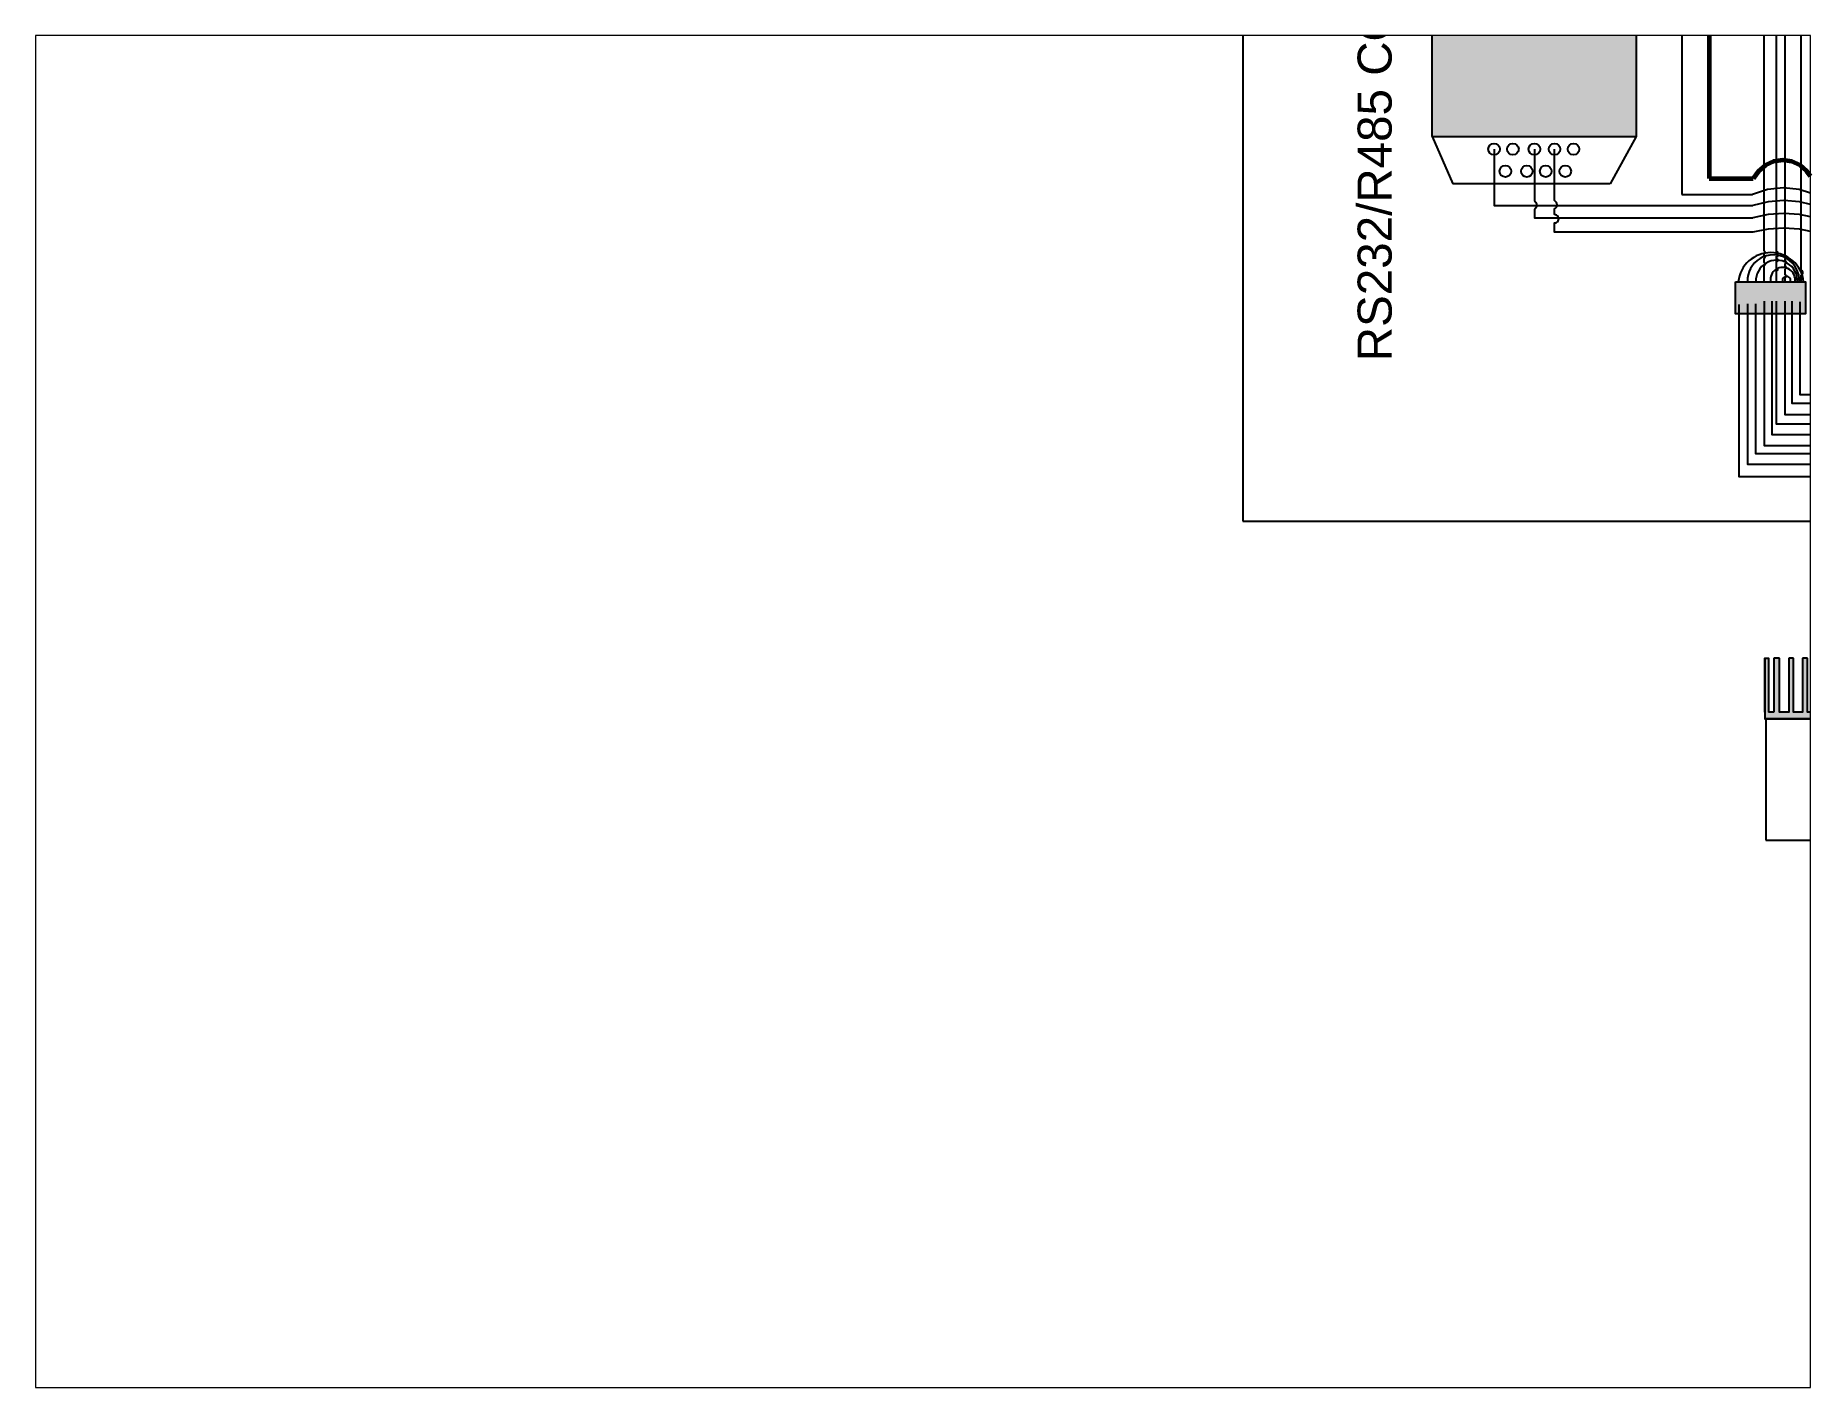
# Paper-space layout 'Layout2' of a CAD drawing. Header units: inches. Extents: x 1.05 to 9.45, y 0.8 to 7.2.
# The model-space entities are those that its viewports show. They can reach past a viewport. Long polylines and large blocks are cut down to what shows.
import ezdxf

# ---------------------------------------------------------------- set-up
doc = ezdxf.new("R2010")
doc.units = ezdxf.units.IN
doc.header["$MEASUREMENT"] = 0
doc.linetypes.add('ACAD_ISO03W100', pattern=[30, 12, -18])
for name, color, linetype, lineweight in [('24VDC', 1, 'Continuous', 60), ('tape', 8, 'Continuous', 90), ('White Wires Not Used', 251, 'Continuous', 25)]:
    doc.layers.add(name, color=color, linetype=linetype, lineweight=lineweight)
for name, color, linetype in [('Black GND', 250, 'Continuous'), ('Connectors', 250, 'Continuous'), ('r232 motor control wires', 251, 'Continuous'), ('R232-R485 Converter', 189, 'Continuous'), ('R256', 7, 'Continuous'), ('R485 Wires', 255, 'Continuous'), ('Texts', 6, 'Continuous'), ('White Wires Lateral', 251, 'Continuous')]:
    doc.layers.add(name, color=color, linetype=linetype)
doc.styles.get("Standard").update_dxf_attribs({"font": 'arial.ttf'})

msp = doc.modelspace()

# ---------------------------------------------------------------- hatches: boundary and pattern name
at = {"layer": 'R256', "true_color": 0x000000}
h = msp.add_hatch(color=18, dxfattribs=at)
h.dxf.hatch_style = 1
h.paths.add_polyline_path([(307.36, 75.4), (306.46, 75.41), (306.46, 84.29), (305.87, 84.29), (305.87, 75.41), (305.87, 75.4), (305.87, 74.29), (351.25, 74.29), (351.25, 84.29), (349.92, 84.29), (349.92, 75.4), (343.33, 75.4), (343.33, 84.29), (342.24, 84.29), (342.24, 75.4), (340.74, 75.4), (340.74, 84.29), (339.72, 84.29), (339.72, 75.4), (338.23, 75.4), (338.23, 84.29), (337.28, 84.29), (337.28, 75.4), (335.79, 75.4), (335.79, 84.29), (334.69, 84.29), (334.69, 75.4), (333.2, 75.4), (333.2, 84.29), (332.1, 84.29), (332.1, 75.4), (330.61, 75.4), (330.61, 84.29), (329.51, 84.29), (329.51, 75.4), (328.02, 75.4), (328.02, 84.29), (326.92, 84.29), (326.92, 75.4), (325.43, 75.4), (325.43, 84.29), (324.41, 84.29), (324.41, 75.4), (322.92, 75.4), (322.92, 84.29), (321.82, 84.29), (321.82, 75.4), (320.33, 75.4), (320.33, 84.29), (319.3, 84.29), (319.3, 75.4), (317.81, 75.4), (317.81, 84.29), (316.71, 84.29), (316.71, 75.4), (315.22, 75.4), (315.22, 84.29), (314.35, 84.29), (314.35, 75.4), (312.86, 75.4), (312.86, 84.29), (312.07, 84.29), (312.07, 75.4), (310.58, 75.4), (310.58, 84.29), (309.78, 84.29), (309.78, 75.4), (308.29, 75.4), (308.29, 84.29), (307.36, 84.29)])
at = {"layer": 'R256', "true_color": 0x000000, "transparency": 33554687}
h = msp.add_hatch(color=18, dxfattribs=at)
h.dxf.hatch_style = 1
h.paths.add_polyline_path([(306.46, 84.29), (305.87, 84.29), (305.87, 75.41), (305.87, 75.4), (305.87, 74.29), (351.25, 74.29), (351.25, 84.29), (349.92, 84.29), (349.92, 75.4), (343.33, 75.4), (343.33, 84.29), (342.24, 84.29), (342.24, 75.4), (340.74, 75.4), (340.74, 84.29), (339.72, 84.29), (339.72, 75.4), (338.23, 75.4), (338.23, 84.29), (337.28, 84.29), (337.28, 75.4), (335.79, 75.4), (335.79, 84.29), (334.69, 84.29), (334.69, 75.4), (333.2, 75.4), (333.2, 84.29), (332.1, 84.29), (332.1, 75.4), (330.61, 75.4), (330.61, 84.29), (329.51, 84.29), (329.51, 75.4), (328.02, 75.4), (328.02, 84.29), (326.92, 84.29), (326.92, 75.4), (325.43, 75.4), (325.43, 84.29), (324.41, 84.29), (324.41, 75.4), (322.92, 75.4), (322.92, 84.29), (321.82, 84.29), (321.82, 75.4), (320.33, 75.4), (320.33, 84.29), (319.3, 84.29), (319.3, 75.4), (317.81, 75.4), (317.81, 84.29), (316.71, 84.29), (316.71, 75.4), (315.22, 75.4), (315.22, 84.29), (314.35, 84.29), (314.35, 75.4), (312.86, 75.4), (312.86, 84.29), (312.07, 84.29), (312.07, 75.4), (310.58, 75.4), (310.58, 84.29), (309.78, 84.29), (309.78, 75.4), (308.29, 75.4), (308.29, 84.29), (307.36, 84.29), (307.36, 75.4), (306.46, 75.41)])
h = msp.add_hatch(color=18, dxfattribs=at)
h.dxf.hatch_style = 1
h.paths.add_polyline_path([(345.88, 84.29), (344.86, 84.29), (344.86, 75.4), (343.37, 75.4), (343.33, 75.4), (343.33, 84.29), (342.42, 84.29), (342.24, 84.29), (342.24, 75.4), (340.74, 75.4), (340.74, 84.29), (339.72, 84.29), (339.72, 75.4), (338.23, 75.4), (338.23, 84.29), (337.28, 84.29), (337.28, 75.4), (335.79, 75.4), (335.79, 84.29), (334.69, 84.29), (334.69, 75.4), (333.2, 75.4), (333.2, 84.29), (332.1, 84.29), (332.1, 75.4), (330.61, 75.4), (330.61, 84.29), (329.51, 84.29), (329.51, 75.4), (328.02, 75.4), (328.02, 84.29), (326.92, 84.29), (326.92, 75.4), (325.43, 75.4), (325.43, 84.29), (324.41, 84.29), (324.41, 75.4), (322.92, 75.4), (322.92, 84.29), (321.82, 84.29), (321.82, 75.4), (320.33, 75.4), (320.33, 84.29), (319.3, 84.29), (319.3, 75.4), (317.81, 75.4), (317.81, 84.29), (316.71, 84.29), (316.71, 75.4), (315.22, 75.4), (315.22, 84.29), (314.35, 84.29), (314.35, 75.4), (312.86, 75.4), (312.86, 84.29), (312.07, 84.29), (312.07, 75.4), (310.58, 75.4), (310.58, 84.29), (309.78, 84.29), (309.78, 75.4), (308.29, 75.4), (308.29, 84.29), (307.36, 84.29), (307.36, 75.4), (306.46, 75.41), (306.46, 84.29), (305.87, 84.29), (305.87, 75.41), (305.87, 75.4), (305.87, 74.29), (351.25, 74.29), (351.25, 84.29), (349.92, 84.29), (349.92, 75.4), (349.86, 75.4), (348.83, 75.4), (348.83, 84.29), (347.34, 84.29), (347.34, 75.4), (345.88, 75.4)])
at = {"layer": 'tape', "true_color": 0x000000, "transparency": 33554687}
h = msp.add_hatch(color=18, dxfattribs=at)
h.dxf.hatch_style = 1
h.paths.add_polyline_path([(301.04, 146.32), (301.04, 141.07), (312.54, 141.07), (312.54, 146.32)])
at = {"layer": 'White Wires Lateral', "true_color": 0x22346e, "transparency": 33554687}
h = msp.add_hatch(color=159, dxfattribs=at)
h.dxf.hatch_style = 1
h.paths.add_polyline_path([(251.04, 197.75), (251.04, 170.26), (284.67, 170.26), (284.67, 197.75)])

# ---------------------------------------------------------------- linework, layer by layer
at = {"layer": '24VDC'}
for p, q in [((296.66, 212.85), (296.66, 163.33)), ((296.66, 163.33), (303.95, 163.33)), ((313.65, 163.33), (393.45, 163.33))]:
    msp.add_line(p, q, dxfattribs=at)
msp.add_arc((308.8, 160.95), 5.4, 26.2128, 153.7872, dxfattribs=at)
at = {"layer": 'Black GND'}
for p, q in [((292.17, 210.5), (292.17, 162.23)), ((292.17, 162.23), (292.17, 160.71)), ((292.17, 160.71), (303.8, 160.71)), ((314.02, 160.71), (392.63, 160.71))]:
    msp.add_line(p, q, dxfattribs=at)
msp.add_arc((308.91, 149.41), 12.4, 65.6838, 114.3162, dxfattribs=at)
at = {"layer": 'Connectors'}
for p, q in [((251.04, 170.26), (284.67, 170.26)), ((251.04, 170.26), (254.43, 162.45)), ((284.67, 170.26), (280.36, 162.45))]:
    msp.add_line(p, q, dxfattribs=at)
msp.add_lwpolyline([(280.36, 162.45), (254.43, 162.45)], dxfattribs=at)
for centre in [(261.23, 168.19), (264.34, 168.19), (267.88, 168.19), (271.2, 168.19), (274.32, 168.19), (263.1, 164.54), (266.63, 164.54), (269.75, 164.54), (272.97, 164.54)]:
    msp.add_circle(centre, 0.952, dxfattribs=at)
at = {"layer": 'r232 motor control wires', "color": 5}
for points in [[(261.23, 168.19), (261.23, 158.9), (303.86, 158.9)], [(314.11, 158.9), (388.96, 158.9)]]:
    msp.add_lwpolyline(points, dxfattribs=at)
at = {"layer": 'r232 motor control wires', "color": 3}
msp.add_lwpolyline([(267.88, 168.19), (267.88, 159.72, -0.454202), (267.88, 158.17), (267.88, 156.87), (303.86, 156.87)], format="xyb", dxfattribs=at)
at = {"layer": 'r232 motor control wires', "color": 1}
msp.add_lwpolyline([(303.89, 154.5), (271.2, 154.5), (271.2, 156.03, 1.003971), (271.2, 157.39), (271.2, 158.34, 0.621122), (271.2, 159.7), (271.2, 168.19)], format="xyb", dxfattribs=at)
at = {"layer": 'r232 motor control wires', "color": 3}
msp.add_lwpolyline([(314.08, 156.87), (386.68, 156.87)], dxfattribs=at)
at = {"layer": 'r232 motor control wires', "color": 1}
msp.add_lwpolyline([(387.81, 154.5), (314.08, 154.5)], dxfattribs=at)
at = {"layer": 'r232 motor control wires', "color": 5}
msp.add_arc((308.98, 142.73), 16.97, 72.4311, 107.5689, dxfattribs=at)
at = {"layer": 'r232 motor control wires', "color": 3}
msp.add_arc((308.97, 139.13), 18.46, 73.9425, 106.0575, dxfattribs=at)
at = {"layer": 'r232 motor control wires', "color": 1}
msp.add_arc((308.98, 135.92), 19.26, 74.6747, 105.3253, dxfattribs=at)
at = {"layer": 'R232-R485 Converter'}
msp.add_lwpolyline([(251.04, 170.26), (251.04, 205.79), (284.67, 205.79), (284.67, 170.26)], dxfattribs=at)
at = {"layer": 'R256'}
msp.add_line((307.36, 75.4), (306.46, 75.41), dxfattribs=at)
for points in [[(305.87, 84.29), (305.87, 74.29), (351.25, 74.29), (351.25, 84.29), (349.92, 84.29)], [(305.87, 75.4), (305.87, 84.29)], [(305.87, 75.41), (305.87, 84.29), (306.46, 84.29), (306.46, 75.41)], [(307.36, 84.29), (307.36, 75.4)], [(308.29, 84.29), (307.36, 84.29)], [(309.78, 84.29), (309.78, 75.4), (308.29, 75.4), (308.29, 84.29)], [(310.58, 84.29), (309.78, 84.29)], [(312.07, 84.29), (312.07, 75.4), (310.58, 75.4), (310.58, 84.29)], [(312.86, 84.29), (312.07, 84.29)], [(314.35, 84.29), (314.35, 75.4), (312.86, 75.4), (312.86, 84.29)], [(315.22, 84.29), (314.35, 84.29)]]:
    msp.add_lwpolyline(points, dxfattribs=at)
msp.add_lwpolyline([(306.02, 54.29), (351.25, 54.29), (351.25, 74.29), (306.02, 74.29)], close=True, dxfattribs=at)
at = {"layer": 'R485 Wires', "color": 1}
for p, q in [((311.83, 148.19), (311.83, 220.89)), ((311.83, 146.32), (311.83, 147.43))]:
    msp.add_line(p, q, dxfattribs=at)
at = {"layer": 'R485 Wires'}
for p, q in [((307.76, 151.2), (307.76, 217.21)), ((307.76, 150.8), (307.76, 150.95)), ((307.76, 150.01), (307.76, 150.55)), ((307.76, 148.5), (307.76, 149.76)), ((307.76, 146.32), (307.76, 148.25)), ((307.05, 121.11), (307.05, 121.11))]:
    msp.add_line(p, q, dxfattribs=at)
at = {"layer": 'R485 Wires', "color": 18, "linetype": 'ACAD_ISO03W100', "true_color": 0x000000}
for p, q in [((307.76, 151.2), (307.76, 217.21)), ((307.76, 150.8), (307.76, 150.95)), ((307.76, 150.01), (307.76, 150.55)), ((307.76, 148.5), (307.76, 149.76)), ((307.76, 146.32), (307.76, 148.25))]:
    msp.add_line(p, q, dxfattribs=at)
at = {"layer": 'R485 Wires', "color": 36}
for p, q in [((309.18, 150.69), (309.18, 218.88)), ((309.18, 149.84), (309.18, 150.19)), ((309.18, 148.92), (309.18, 149.33)), ((309.18, 147.48), (309.18, 148.42)), ((309.18, 146.32), (309.18, 146.98))]:
    msp.add_line(p, q, dxfattribs=at)
at = {"layer": 'R485 Wires', "color": 3}
for p, q in [((305.75, 168.62), (305.75, 215.81)), ((305.75, 151.41), (305.75, 168.62)), ((305.75, 150.68), (305.75, 150.9)), ((305.75, 149.5), (305.75, 150.16)), ((305.75, 146.32), (305.75, 148.98))]:
    msp.add_line(p, q, dxfattribs=at)
at = {"layer": 'R485 Wires', "color": 2}
msp.add_lwpolyline([(338.76, 114.17), (301.63, 114.17), (301.63, 142.6)], dxfattribs=at)
at = {"layer": 'R485 Wires', "color": 5}
msp.add_lwpolyline([(338.76, 116.21), (303.06, 116.21), (303.06, 142.7)], dxfattribs=at)
at = {"layer": 'R485 Wires', "color": 7}
msp.add_lwpolyline([(338.76, 117.95), (304.39, 117.95), (304.39, 142.7)], dxfattribs=at)
at = {"layer": 'R485 Wires', "color": 3}
msp.add_lwpolyline([(338.76, 119.28), (305.82, 119.28), (305.82, 143.11)], dxfattribs=at)
at = {"layer": 'R485 Wires', "color": 20}
msp.add_lwpolyline([(338.76, 121.11), (307.05, 121.11), (307.05, 143.11)], dxfattribs=at)
at = {"layer": 'R485 Wires'}
msp.add_lwpolyline([(338.76, 122.86), (307.77, 122.86), (307.77, 143.11)], dxfattribs=at)
at = {"layer": 'R485 Wires', "color": 18, "linetype": 'ACAD_ISO03W100', "true_color": 0x000000}
msp.add_lwpolyline([(338.76, 122.86), (307.77, 122.86), (307.77, 143.11)], dxfattribs=at)
at = {"layer": 'R485 Wires', "color": 36}
msp.add_lwpolyline([(338.76, 124.4), (309.2, 124.4), (309.2, 143.11)], dxfattribs=at)
at = {"layer": 'R485 Wires', "color": 18, "true_color": 0x000000}
msp.add_lwpolyline([(338.76, 126.24), (310.33, 126.24), (310.33, 143.11)], dxfattribs=at)
at = {"layer": 'R485 Wires', "color": 1}
msp.add_lwpolyline([(338.76, 127.67), (311.66, 127.67), (311.66, 143.01)], dxfattribs=at)
at = {"layer": 'R485 Wires', "color": 2}
msp.add_arc((306.86, 145.73), 5.42, 6.2636, 173.7364, dxfattribs=at)
at = {"layer": 'R485 Wires', "color": 5}
msp.add_arc((307.26, 146.46), 4.29, 358.159, 181.841, dxfattribs=at)
at = {"layer": 'R485 Wires'}
for centre, radius, start, end in [((307.8, 146.47), 3.42, 357.5362, 182.4638), ((307.86, 151.08), 0.157, 233.5965, 126.4035), ((307.86, 150.67), 0.157, 233.5965, 126.4035), ((307.86, 149.88), 0.157, 233.5965, 126.4035), ((307.86, 148.38), 0.157, 233.5965, 126.4035)]:
    msp.add_arc(centre, radius, start, end, dxfattribs=at)
at = {"layer": 'R485 Wires', "color": 3}
for centre in [(305.62, 151.15), (305.62, 150.42), (305.62, 149.24)]:
    msp.add_arc(centre, 0.29, 296.9649, 63.0351, dxfattribs=at)
at = {"layer": 'R485 Wires', "color": 18, "linetype": 'ACAD_ISO03W100', "true_color": 0x000000}
for centre in [(307.86, 151.08), (307.86, 150.67), (307.86, 149.88), (307.86, 148.38)]:
    msp.add_arc(centre, 0.157, 233.5965, 126.4035, dxfattribs=at)
at = {"layer": 'R485 Wires', "color": 36}
for centre in [(309.13, 150.44), (309.13, 149.58), (309.13, 148.67), (309.13, 147.23)]:
    msp.add_arc(centre, 0.257, 281.2, 78.8, dxfattribs=at)
at = {"layer": 'R485 Wires', "color": 20}
msp.add_arc((308.8, 146.65), 2.04, 350.7173, 189.2827, dxfattribs=at)
at = {"layer": 'R485 Wires', "color": 18, "true_color": 0x000000}
msp.add_arc((309.42, 146.53), 0.681, 342.431, 197.569, dxfattribs=at)
at = {"layer": 'R485 Wires', "color": 1}
msp.add_arc((311.75, 147.81), 0.387, 282.1755, 77.8245, dxfattribs=at)
at = {"layer": 'tape', "color": 18, "lineweight": -2, "true_color": 0x000000}
msp.add_lwpolyline([(301.04, 146.32), (312.54, 146.32), (312.54, 141.07), (301.04, 141.07)], close=True, dxfattribs=at)
at = {"layer": 'White Wires Not Used'}
for p, q in [((219.83, 366.86), (219.83, 106.86)), ((219.83, 106.86), (479.83, 106.86))]:
    msp.add_line(p, q, dxfattribs=at)

# ---------------------------------------------------------------- texts
at = {"layer": 'Texts'}
msp.add_text('RS232/R485 CONVERTER', height=5.6111, rotation=90, dxfattribs=at).set_placement((244.36, 133.22))

psp = doc.layouts.new('Layout2')

# ---------------------------------------------------------------- viewports
at = {"layer": 'Black GND'}
psp.add_viewport(center=(5.25, 4), size=(8.4, 6.4), view_center_point=(167.1344, 75.4994), view_height=222.845921, dxfattribs=at)

doc.saveas('drawing.dxf')
